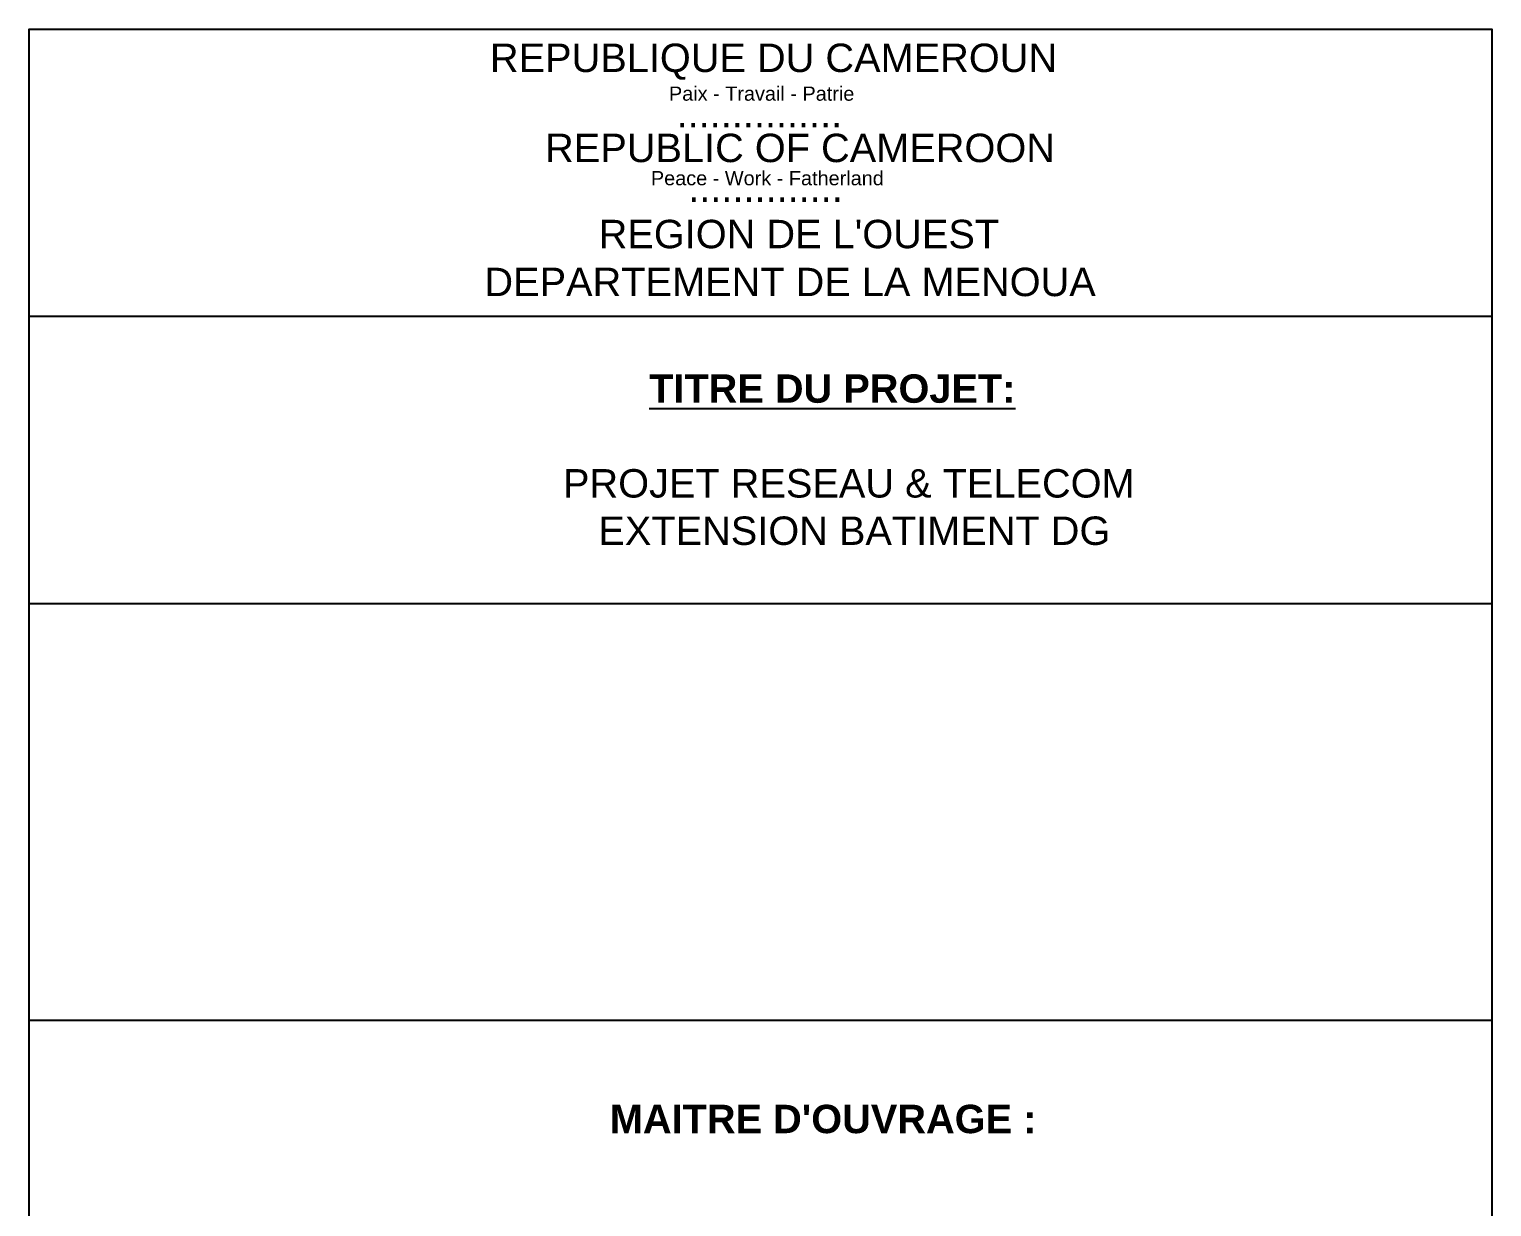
# Model space of a CAD drawing. Header units: metres. Extents: x 131 to 1703, y 190 to 2058.
# Drawn here: x 1509.4 to 1519.68, y 2004.74 to 2013.03 of the extents above; entities that cross this region are included whole.
import ezdxf

# ---------------------------------------------------------------- set-up
doc = ezdxf.new("R2010")
doc.units = ezdxf.units.M
doc.layers.add('Cartouche de légende', color=7, linetype='Continuous')
doc.styles.get("Standard").update_dxf_attribs({"font": 'arial.ttf'})
pattern_1 = [(0, (0, 2.5774), (0, 6.985), [5.08, -1.905]), (90, (0, 2.5774), (-6.985, 4e-16), [5.08, -1.905])]
pattern_2 = [(0, (0, 5.217), (0, 6.985), [5.08, -1.905]), (90, (0, 5.217), (-6.985, 4e-16), [5.08, -1.905])]
pattern_3 = [(0, (0, 7.699), (0, 6.985), [5.08, -1.905]), (90, (0, 7.699), (-6.985, 4e-16), [5.08, -1.905])]

msp = doc.modelspace()

# ---------------------------------------------------------------- hatches: boundary and pattern name
at = {"layer": 'Cartouche de légende', "true_color": 0xf26722}
h = msp.add_hatch(dxfattribs=at)
h.set_pattern_fill('ANGLE', color=30)
h.set_pattern_definition([(0, (1.7614, 7.699), (0, 6.985), [5.08, -1.905]), (90, (1.7614, 7.699), (-6.985, 4e-16), [5.08, -1.905])])
h.paths.add_polyline_path([(1515.434, 2011.64, 1), (1515.272, 2011.64, 1)])
at = {"layer": 'Cartouche de légende', "true_color": 0x93278f}
h = msp.add_hatch(dxfattribs=at)
h.set_pattern_fill('ANGLE', color=217)
h.set_pattern_definition(pattern_3)
h.paths.add_polyline_path([(1515.434, 2011.307, 1), (1515.272, 2011.307, 1)])
at = {"layer": 'Cartouche de légende'}
h = msp.add_hatch(dxfattribs=at)
h.set_pattern_fill('ANGLE', color=3)
h.set_pattern_definition(pattern_3)
h.paths.add_polyline_path([(1515.272, 2010.935, 1), (1515.434, 2010.935, 1)])
h = msp.add_hatch(dxfattribs=at)
h.set_pattern_fill('ANGLE', color=1)
h.set_pattern_definition(pattern_3)
h.paths.add_polyline_path([(1515.272, 2010.282, 1), (1515.434, 2010.282, 1)])
at = {"layer": 'Cartouche de légende', "true_color": 0xf26722}
h = msp.add_hatch(dxfattribs=at)
h.set_pattern_fill('ANGLE', color=30)
h.set_pattern_definition([(0, (1.7614, 5.217), (0, 6.985), [5.08, -1.905]), (90, (1.7614, 5.217), (-6.985, 4e-16), [5.08, -1.905])])
h.paths.add_polyline_path([(1515.434, 2009.158, 1), (1515.272, 2009.158, 1)])
at = {"layer": 'Cartouche de légende', "true_color": 0x93278f}
h = msp.add_hatch(dxfattribs=at)
h.set_pattern_fill('ANGLE', color=217)
h.set_pattern_definition(pattern_2)
h.paths.add_polyline_path([(1515.434, 2008.825, 1), (1515.272, 2008.825, 1)])
at = {"layer": 'Cartouche de légende'}
h = msp.add_hatch(dxfattribs=at)
h.set_pattern_fill('ANGLE', color=3)
h.set_pattern_definition(pattern_2)
h.paths.add_polyline_path([(1515.272, 2008.453, 1), (1515.434, 2008.453, 1)])
h = msp.add_hatch(dxfattribs=at)
h.set_pattern_fill('ANGLE', color=1)
h.set_pattern_definition(pattern_2)
h.paths.add_polyline_path([(1515.272, 2007.8, 1), (1515.434, 2007.8, 1)])
at = {"layer": 'Cartouche de légende', "true_color": 0xf26722}
h = msp.add_hatch(dxfattribs=at)
h.set_pattern_fill('ANGLE', color=30)
h.set_pattern_definition([(0, (1.7614, 2.5774), (0, 6.985), [5.08, -1.905]), (90, (1.7614, 2.5774), (-6.985, 4e-16), [5.08, -1.905])])
h.paths.add_polyline_path([(1515.434, 2006.519, 1), (1515.272, 2006.519, 1)])
at = {"layer": 'Cartouche de légende', "true_color": 0x93278f}
h = msp.add_hatch(dxfattribs=at)
h.set_pattern_fill('ANGLE', color=217)
h.set_pattern_definition(pattern_1)
h.paths.add_polyline_path([(1515.434, 2006.185, 1), (1515.272, 2006.185, 1)])
at = {"layer": 'Cartouche de légende'}
h = msp.add_hatch(dxfattribs=at)
h.set_pattern_fill('ANGLE', color=3)
h.set_pattern_definition(pattern_1)
h.paths.add_polyline_path([(1515.272, 2005.813, 1), (1515.434, 2005.813, 1)])
h = msp.add_hatch(dxfattribs=at)
h.set_pattern_fill('ANGLE', color=1)
h.set_pattern_definition(pattern_1)
h.paths.add_polyline_path([(1515.272, 2005.16, 1), (1515.434, 2005.16, 1)])

# ---------------------------------------------------------------- linework, layer by layer
for p, q in [((1509.398, 2011.008), (1519.684, 2011.008)), ((1509.398, 2008.984), (1519.684, 2008.984)), ((1509.398, 2006.053), (1519.684, 2006.053))]:
    msp.add_line(p, q, dxfattribs=at)
msp.add_lwpolyline([(1509.398, 1980.954), (1509.398, 2013.026), (1519.684, 2013.026), (1519.684, 1980.954)], dxfattribs=at)

# ---------------------------------------------------------------- texts
for s, height, p in [(' REPUBLIQUE DU CAMEROUN', 0.2, (1512.56, 2012.725)), (' Paix - Travail - Patrie ', 0.1, (1513.858, 2012.523)), ('REPUBLIC OF CAMEROON', 0.2, (1513.026, 2012.091)), ('...............', 0.2, (1513.951, 2012.336)), ('Peace - Work - Fatherland', 0.1, (1513.77, 2011.928)), ('..............', 0.2, (1514.033, 2011.811)), (" REGION DE L'OUEST", 0.2, (1513.325, 2011.485)), ('DEPARTEMENT DE LA MENOUA', 0.2, (1512.599, 2011.148))]:
    msp.add_text(s, height=height, dxfattribs=at).set_placement(p)
at = {"layer": 'Cartouche de légende', "char_height": 0.2}
for s, insert, width, attachment_point in [('             {\\fArial|b1|i0|c0|p34;\\LTITRE DU PROJET:} \\P\\P                PROJET RESEAU & TELECOM \\P                 EXTENSION BATIMENT DG', (1514.541, 2009.996), 10.28561, 5), ("{\\fArial|b1|i0|c0|p34;MAITRE D'OUVRAGE :} ", (1513.481, 2005.458), 3.30499, 1)]:
    msp.add_mtext(s, dxfattribs=dict(at, insert=insert, width=width, attachment_point=attachment_point))

doc.saveas('drawing.dxf')
